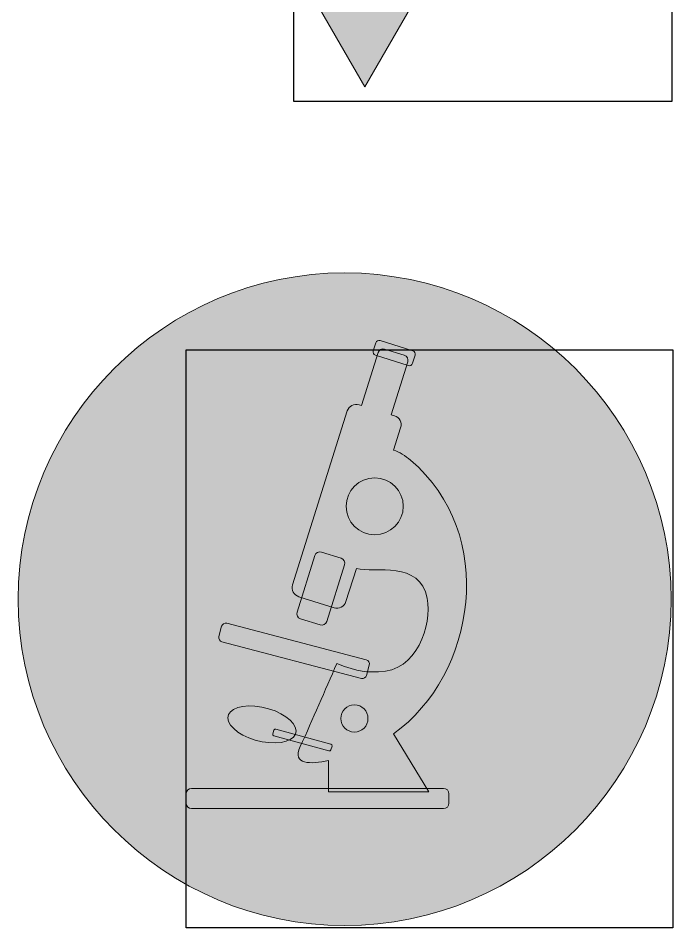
# Model space of a CAD drawing. Header units: inches. Extents: x -507 to 1392, y -754 to 68.
# Drawn here: x 1046.09 to 1073.53, y -156.34 to -118.19 of the extents above; entities that cross this region are included whole.
import ezdxf

# ---------------------------------------------------------------- set-up
doc = ezdxf.new("R2010")
doc.units = ezdxf.units.IN
doc.header["$MEASUREMENT"] = 0
doc.layers.add('back', color=7, linetype='Continuous')
picture_1 = doc.add_image_def('image38.png', size_in_pixel=(66, 167))
picture_2 = doc.add_image_def('image44.png', size_in_pixel=(85, 101))

# ---------------------------------------------------------------- blocks, each defined once
blk = doc.blocks.new('block 106')
at = {"layer": 'back', "true_color": 0xcc3332}
h = blk.add_hatch(color=22, dxfattribs=at)
h.dxf.hatch_style = 2
edge = h.paths.add_edge_path()
edge.add_spline(control_points=[(1060.619, -121.073), (1060.619, -121.073), (1057.15, -115.064), (1057.15, -115.064), (1057.15, -115.064), (1058.065, -115.064), (1058.065, -115.064), (1058.065, -115.064), (1058.065, -90.835), (1058.065, -90.835), (1058.065, -85.459), (1062.423, -81.101), (1067.799, -81.101), (1067.799, -81.101), (1072.952, -81.101), (1072.952, -81.101), (1067.576, -81.101), (1063.218, -85.459), (1063.218, -90.835), (1063.218, -90.835), (1063.218, -115.064), (1063.218, -115.064), (1063.218, -115.064), (1064.087, -115.064), (1064.087, -115.064), (1064.087, -115.064), (1060.619, -121.073), (1060.619, -121.073)], knot_values=[0, 0, 0, 0, 1, 1, 1, 2, 2, 2, 3, 3, 3, 4, 4, 4, 5, 5, 5, 6, 6, 6, 7, 7, 7, 8, 8, 8, 9, 9, 9, 9], degree=3, periodic=1)
at = {"layer": 'back', "lineweight": 0}
blk.add_open_spline([(1060.619, -121.073), (1060.619, -121.073), (1057.15, -115.064), (1057.15, -115.064), (1057.15, -115.064), (1058.065, -115.064), (1058.065, -115.064), (1058.065, -115.064), (1058.065, -90.835), (1058.065, -90.835), (1058.065, -85.459), (1062.423, -81.101), (1067.799, -81.101), (1067.799, -81.101), (1072.952, -81.101), (1072.952, -81.101), (1067.576, -81.101), (1063.218, -85.459), (1063.218, -90.835), (1063.218, -90.835), (1063.218, -115.064), (1063.218, -115.064), (1063.218, -115.064), (1064.087, -115.064), (1064.087, -115.064), (1064.087, -115.064), (1060.619, -121.073), (1060.619, -121.073)], degree=3, knots=[0, 0, 0, 0, 1, 1, 1, 2, 2, 2, 3, 3, 3, 4, 4, 4, 5, 5, 5, 6, 6, 6, 7, 7, 7, 8, 8, 8, 9, 9, 9, 9], dxfattribs=at)
blk = doc.blocks.new('block 105')
at = {"layer": 'back'}
blk.add_blockref('block 106', (0, 0), dxfattribs=at)
image = blk.add_image(picture_1, insert=(1057.65, -121.681), size_in_units=(15.84, 40.08), dxfattribs=at)
blk = doc.blocks.new('block 113')
at = {"layer": 'back', "true_color": 0x000000}
h = blk.add_hatch(color=18, dxfattribs=at)
edge = h.paths.add_edge_path()
edge.add_spline(control_points=[(1061.266, -131.709), (1061.266, -131.709), (1062.634, -132.139), (1062.634, -132.139), (1062.711, -132.163), (1062.754, -132.246), (1062.73, -132.323), (1062.73, -132.323), (1062.622, -132.665), (1062.622, -132.665), (1062.598, -132.742), (1062.516, -132.785), (1062.438, -132.761), (1062.438, -132.761), (1061.071, -132.331), (1061.071, -132.331), (1060.994, -132.306), (1060.951, -132.224), (1060.975, -132.147), (1060.975, -132.147), (1061.082, -131.805), (1061.082, -131.805), (1061.106, -131.728), (1061.189, -131.685), (1061.266, -131.709)], knot_values=[0, 0, 0, 0, 1, 1, 1, 2, 2, 2, 3, 3, 3, 4, 4, 4, 5, 5, 5, 6, 6, 6, 7, 7, 7, 8, 8, 8, 8], degree=3, periodic=1)
h = blk.add_hatch(color=18, dxfattribs=at)
edge = h.paths.add_edge_path()
edge.add_spline(control_points=[(1061.827, -148.202), (1061.827, -148.202), (1063.304, -150.642), (1063.304, -150.642), (1063.304, -150.642), (1059.1, -150.642), (1059.1, -150.642), (1059.1, -150.642), (1059.1, -149.325), (1059.1, -149.325), (1058.361, -149.479), (1057.557, -149.528), (1057.916, -148.742), (1058.449, -147.572), (1058.945, -146.405), (1059.452, -145.255), (1060.357, -145.636), (1060.779, -145.613), (1061.196, -145.61), (1062.82, -145.593), (1063.441, -143.647), (1063.233, -142.522), (1062.934, -140.908), (1061.057, -141.484), (1060.269, -141.269), (1060.269, -141.269), (1059.831, -142.661), (1059.831, -142.661), (1059.765, -142.87), (1059.541, -142.987), (1059.332, -142.921), (1059.332, -142.921), (1057.853, -142.456), (1057.853, -142.456), (1057.644, -142.391), (1057.527, -142.166), (1057.593, -141.958), (1057.593, -141.958), (1059.886, -134.664), (1059.886, -134.664), (1059.951, -134.455), (1060.176, -134.338), (1060.384, -134.404), (1060.384, -134.404), (1060.478, -134.433), (1060.478, -134.433), (1060.478, -134.433), (1061.175, -132.215), (1061.175, -132.215), (1061.212, -132.099), (1061.336, -132.034), (1061.452, -132.07), (1061.452, -132.07), (1062.274, -132.329), (1062.274, -132.329), (1062.391, -132.366), (1062.456, -132.49), (1062.419, -132.606), (1062.419, -132.606), (1061.721, -134.824), (1061.721, -134.824), (1061.721, -134.824), (1061.864, -134.869), (1061.864, -134.869), (1062.073, -134.935), (1062.189, -135.159), (1062.124, -135.368), (1062.124, -135.368), (1061.827, -136.311), (1061.827, -136.311), (1062.063, -136.365), (1062.323, -136.549), (1062.54, -136.732), (1066.189, -139.811), (1065.299, -145.715), (1061.827, -148.202), (1061.827, -148.202), (1061.827, -148.202), (1061.827, -148.202)], knot_values=[0, 0, 0, 0, 1, 1, 1, 2, 2, 2, 3, 3, 3, 4, 4, 4, 5, 5, 5, 6, 6, 6, 7, 7, 7, 8, 8, 8, 9, 9, 9, 10, 10, 10, 11, 11, 11, 12, 12, 12, 13, 13, 13, 14, 14, 14, 15, 15, 15, 16, 16, 16, 17, 17, 17, 18, 18, 18, 19, 19, 19, 20, 20, 20, 21, 21, 21, 22, 22, 22, 23, 23, 23, 24, 24, 24, 25, 25, 25, 26, 26, 26, 26], degree=3, periodic=1)
edge = h.paths.add_edge_path()
edge.add_spline(control_points=[(1061.035, -139.861), (1061.694, -139.861), (1062.233, -139.323), (1062.233, -138.664), (1062.233, -138.004), (1061.694, -137.466), (1061.035, -137.466), (1060.375, -137.466), (1059.837, -138.004), (1059.837, -138.664), (1059.837, -139.323), (1060.375, -139.861), (1061.035, -139.861), (1061.035, -139.861), (1061.035, -139.861), (1061.035, -139.861)], knot_values=[0, 0, 0, 0, 1, 1, 1, 2, 2, 2, 3, 3, 3, 4, 4, 4, 5, 5, 5, 5], degree=3, periodic=1)
edge = h.paths.add_edge_path()
edge.add_spline(control_points=[(1060.184, -148.132), (1060.499, -148.132), (1060.755, -147.876), (1060.755, -147.562), (1060.755, -147.248), (1060.499, -146.992), (1060.184, -146.992), (1059.87, -146.992), (1059.614, -147.248), (1059.614, -147.562), (1059.614, -147.876), (1059.87, -148.132), (1060.184, -148.132)], knot_values=[0, 0, 0, 0, 1, 1, 1, 2, 2, 2, 3, 3, 3, 4, 4, 4, 4], degree=3, periodic=1)
h = blk.add_hatch(color=18, dxfattribs=at)
edge = h.paths.add_edge_path()
edge.add_spline(control_points=[(1058.803, -140.582), (1058.803, -140.582), (1059.625, -140.84), (1059.625, -140.84), (1059.741, -140.877), (1059.806, -141.001), (1059.77, -141.117), (1059.77, -141.117), (1059.023, -143.494), (1059.023, -143.494), (1058.986, -143.609), (1058.862, -143.675), (1058.746, -143.638), (1058.746, -143.638), (1057.924, -143.38), (1057.924, -143.38), (1057.807, -143.343), (1057.743, -143.219), (1057.779, -143.103), (1057.779, -143.103), (1058.526, -140.726), (1058.526, -140.726), (1058.562, -140.61), (1058.687, -140.545), (1058.803, -140.582)], knot_values=[0, 0, 0, 0, 1, 1, 1, 2, 2, 2, 3, 3, 3, 4, 4, 4, 5, 5, 5, 6, 6, 6, 7, 7, 7, 8, 8, 8, 8], degree=3, periodic=1)
h = blk.add_hatch(color=18, dxfattribs=at)
edge = h.paths.add_edge_path()
edge.add_spline(control_points=[(1054.835, -143.57), (1054.835, -143.57), (1060.684, -145.106), (1060.684, -145.106), (1060.778, -145.131), (1060.835, -145.229), (1060.81, -145.323), (1060.81, -145.323), (1060.697, -145.753), (1060.697, -145.753), (1060.672, -145.848), (1060.575, -145.905), (1060.48, -145.88), (1060.48, -145.88), (1054.631, -144.344), (1054.631, -144.344), (1054.537, -144.319), (1054.48, -144.221), (1054.505, -144.127), (1054.505, -144.127), (1054.618, -143.697), (1054.618, -143.697), (1054.643, -143.602), (1054.74, -143.545), (1054.835, -143.57)], knot_values=[0, 0, 0, 0, 1, 1, 1, 2, 2, 2, 3, 3, 3, 4, 4, 4, 5, 5, 5, 6, 6, 6, 7, 7, 7, 8, 8, 8, 8], degree=3, periodic=1)
h = blk.add_hatch(color=18, dxfattribs=at)
edge = h.paths.add_edge_path()
edge.add_spline(control_points=[(1056.302, -147.086), (1057.092, -147.235), (1057.734, -147.682), (1057.737, -148.082), (1057.74, -148.482), (1057.102, -148.685), (1056.313, -148.535), (1055.523, -148.384), (1054.881, -147.938), (1054.878, -147.538), (1054.875, -147.138), (1055.513, -146.935), (1056.302, -147.086)], knot_values=[0, 0, 0, 0, 1, 1, 1, 2, 2, 2, 3, 3, 3, 4, 4, 4, 4], degree=3, periodic=1)
h = blk.add_hatch(color=18, dxfattribs=at)
edge = h.paths.add_edge_path()
edge.add_spline(control_points=[(1056.892, -148.005), (1056.892, -148.005), (1059.203, -148.642), (1059.203, -148.642), (1059.237, -148.652), (1059.257, -148.688), (1059.246, -148.722), (1059.246, -148.722), (1059.196, -148.878), (1059.196, -148.878), (1059.185, -148.912), (1059.148, -148.933), (1059.113, -148.923), (1059.113, -148.923), (1056.803, -148.286), (1056.803, -148.286), (1056.768, -148.277), (1056.749, -148.241), (1056.76, -148.206), (1056.76, -148.206), (1056.81, -148.05), (1056.81, -148.05), (1056.821, -148.016), (1056.858, -147.996), (1056.892, -148.005)], knot_values=[0, 0, 0, 0, 1, 1, 1, 2, 2, 2, 3, 3, 3, 4, 4, 4, 5, 5, 5, 6, 6, 6, 7, 7, 7, 8, 8, 8, 8], degree=3, periodic=1)
h = blk.add_hatch(color=18, dxfattribs=at)
edge = h.paths.add_edge_path()
edge.add_spline(control_points=[(1053.361, -150.495), (1053.361, -150.495), (1063.921, -150.495), (1063.921, -150.495), (1064.047, -150.495), (1064.149, -150.597), (1064.149, -150.723), (1064.149, -150.723), (1064.149, -151.114), (1064.149, -151.114), (1064.149, -151.24), (1064.047, -151.342), (1063.921, -151.342), (1063.921, -151.342), (1053.361, -151.342), (1053.361, -151.342), (1053.236, -151.342), (1053.133, -151.24), (1053.133, -151.114), (1053.133, -151.114), (1053.133, -150.723), (1053.133, -150.723), (1053.133, -150.597), (1053.236, -150.495), (1053.361, -150.495)], knot_values=[0, 0, 0, 0, 1, 1, 1, 2, 2, 2, 3, 3, 3, 4, 4, 4, 5, 5, 5, 6, 6, 6, 7, 7, 7, 8, 8, 8, 8], degree=3, periodic=1)
at = {"layer": 'back', "lineweight": 0}
for points, knots in [([(1061.266, -131.709), (1061.266, -131.709), (1062.634, -132.139), (1062.634, -132.139), (1062.711, -132.163), (1062.754, -132.246), (1062.73, -132.323), (1062.73, -132.323), (1062.622, -132.665), (1062.622, -132.665), (1062.598, -132.742), (1062.516, -132.785), (1062.438, -132.761), (1062.438, -132.761), (1061.071, -132.331), (1061.071, -132.331), (1060.994, -132.306), (1060.951, -132.224), (1060.975, -132.147), (1060.975, -132.147), (1061.082, -131.805), (1061.082, -131.805), (1061.106, -131.728), (1061.189, -131.685), (1061.266, -131.709)], [0, 0, 0, 0, 1, 1, 1, 2, 2, 2, 3, 3, 3, 4, 4, 4, 5, 5, 5, 6, 6, 6, 7, 7, 7, 8, 8, 8, 8]), ([(1061.827, -148.202), (1061.827, -148.202), (1063.304, -150.642), (1063.304, -150.642), (1063.304, -150.642), (1059.1, -150.642), (1059.1, -150.642), (1059.1, -150.642), (1059.1, -149.325), (1059.1, -149.325), (1058.361, -149.479), (1057.557, -149.528), (1057.916, -148.742), (1058.449, -147.572), (1058.945, -146.405), (1059.452, -145.255), (1060.357, -145.636), (1060.779, -145.613), (1061.196, -145.61), (1062.82, -145.593), (1063.441, -143.647), (1063.233, -142.522), (1062.934, -140.908), (1061.057, -141.484), (1060.269, -141.269), (1060.269, -141.269), (1059.831, -142.661), (1059.831, -142.661), (1059.765, -142.87), (1059.541, -142.987), (1059.332, -142.921), (1059.332, -142.921), (1057.853, -142.456), (1057.853, -142.456), (1057.644, -142.391), (1057.527, -142.166), (1057.593, -141.958), (1057.593, -141.958), (1059.886, -134.664), (1059.886, -134.664), (1059.951, -134.455), (1060.176, -134.338), (1060.384, -134.404), (1060.384, -134.404), (1060.478, -134.433), (1060.478, -134.433), (1060.478, -134.433), (1061.175, -132.215), (1061.175, -132.215), (1061.212, -132.099), (1061.336, -132.034), (1061.452, -132.07), (1061.452, -132.07), (1062.274, -132.329), (1062.274, -132.329), (1062.391, -132.366), (1062.456, -132.49), (1062.419, -132.606), (1062.419, -132.606), (1061.721, -134.824), (1061.721, -134.824), (1061.721, -134.824), (1061.864, -134.869), (1061.864, -134.869), (1062.073, -134.935), (1062.189, -135.159), (1062.124, -135.368), (1062.124, -135.368), (1061.827, -136.311), (1061.827, -136.311), (1062.063, -136.365), (1062.323, -136.549), (1062.54, -136.732), (1066.189, -139.811), (1065.299, -145.715), (1061.827, -148.202), (1061.827, -148.202), (1061.827, -148.202), (1061.827, -148.202)], [0, 0, 0, 0, 1, 1, 1, 2, 2, 2, 3, 3, 3, 4, 4, 4, 5, 5, 5, 6, 6, 6, 7, 7, 7, 8, 8, 8, 9, 9, 9, 10, 10, 10, 11, 11, 11, 12, 12, 12, 13, 13, 13, 14, 14, 14, 15, 15, 15, 16, 16, 16, 17, 17, 17, 18, 18, 18, 19, 19, 19, 20, 20, 20, 21, 21, 21, 22, 22, 22, 23, 23, 23, 24, 24, 24, 25, 25, 25, 26, 26, 26, 26]), ([(1061.035, -139.861), (1061.694, -139.861), (1062.233, -139.323), (1062.233, -138.664), (1062.233, -138.004), (1061.694, -137.466), (1061.035, -137.466), (1060.375, -137.466), (1059.837, -138.004), (1059.837, -138.664), (1059.837, -139.323), (1060.375, -139.861), (1061.035, -139.861), (1061.035, -139.861), (1061.035, -139.861), (1061.035, -139.861)], [0, 0, 0, 0, 1, 1, 1, 2, 2, 2, 3, 3, 3, 4, 4, 4, 5, 5, 5, 5]), ([(1058.803, -140.582), (1058.803, -140.582), (1059.625, -140.84), (1059.625, -140.84), (1059.741, -140.877), (1059.806, -141.001), (1059.77, -141.117), (1059.77, -141.117), (1059.023, -143.494), (1059.023, -143.494), (1058.986, -143.609), (1058.862, -143.675), (1058.746, -143.638), (1058.746, -143.638), (1057.924, -143.38), (1057.924, -143.38), (1057.807, -143.343), (1057.743, -143.219), (1057.779, -143.103), (1057.779, -143.103), (1058.526, -140.726), (1058.526, -140.726), (1058.562, -140.61), (1058.687, -140.545), (1058.803, -140.582)], [0, 0, 0, 0, 1, 1, 1, 2, 2, 2, 3, 3, 3, 4, 4, 4, 5, 5, 5, 6, 6, 6, 7, 7, 7, 8, 8, 8, 8]), ([(1054.835, -143.57), (1054.835, -143.57), (1060.684, -145.106), (1060.684, -145.106), (1060.778, -145.131), (1060.835, -145.229), (1060.81, -145.323), (1060.81, -145.323), (1060.697, -145.753), (1060.697, -145.753), (1060.672, -145.848), (1060.575, -145.905), (1060.48, -145.88), (1060.48, -145.88), (1054.631, -144.344), (1054.631, -144.344), (1054.537, -144.319), (1054.48, -144.221), (1054.505, -144.127), (1054.505, -144.127), (1054.618, -143.697), (1054.618, -143.697), (1054.643, -143.602), (1054.74, -143.545), (1054.835, -143.57)], [0, 0, 0, 0, 1, 1, 1, 2, 2, 2, 3, 3, 3, 4, 4, 4, 5, 5, 5, 6, 6, 6, 7, 7, 7, 8, 8, 8, 8]), ([(1056.302, -147.086), (1057.092, -147.235), (1057.734, -147.682), (1057.737, -148.082), (1057.74, -148.482), (1057.102, -148.685), (1056.313, -148.535), (1055.523, -148.384), (1054.881, -147.938), (1054.878, -147.538), (1054.875, -147.138), (1055.513, -146.935), (1056.302, -147.086)], [0, 0, 0, 0, 1, 1, 1, 2, 2, 2, 3, 3, 3, 4, 4, 4, 4]), ([(1060.184, -148.132), (1060.499, -148.132), (1060.755, -147.876), (1060.755, -147.562), (1060.755, -147.248), (1060.499, -146.992), (1060.184, -146.992), (1059.87, -146.992), (1059.614, -147.248), (1059.614, -147.562), (1059.614, -147.876), (1059.87, -148.132), (1060.184, -148.132)], [0, 0, 0, 0, 1, 1, 1, 2, 2, 2, 3, 3, 3, 4, 4, 4, 4]), ([(1056.892, -148.005), (1056.892, -148.005), (1059.203, -148.642), (1059.203, -148.642), (1059.237, -148.652), (1059.257, -148.688), (1059.246, -148.722), (1059.246, -148.722), (1059.196, -148.878), (1059.196, -148.878), (1059.185, -148.912), (1059.148, -148.933), (1059.113, -148.923), (1059.113, -148.923), (1056.803, -148.286), (1056.803, -148.286), (1056.768, -148.277), (1056.749, -148.241), (1056.76, -148.206), (1056.76, -148.206), (1056.81, -148.05), (1056.81, -148.05), (1056.821, -148.016), (1056.858, -147.996), (1056.892, -148.005)], [0, 0, 0, 0, 1, 1, 1, 2, 2, 2, 3, 3, 3, 4, 4, 4, 5, 5, 5, 6, 6, 6, 7, 7, 7, 8, 8, 8, 8]), ([(1053.361, -150.495), (1053.361, -150.495), (1063.921, -150.495), (1063.921, -150.495), (1064.047, -150.495), (1064.149, -150.597), (1064.149, -150.723), (1064.149, -150.723), (1064.149, -151.114), (1064.149, -151.114), (1064.149, -151.24), (1064.047, -151.342), (1063.921, -151.342), (1063.921, -151.342), (1053.361, -151.342), (1053.361, -151.342), (1053.236, -151.342), (1053.133, -151.24), (1053.133, -151.114), (1053.133, -151.114), (1053.133, -150.723), (1053.133, -150.723), (1053.133, -150.597), (1053.236, -150.495), (1053.361, -150.495)], [0, 0, 0, 0, 1, 1, 1, 2, 2, 2, 3, 3, 3, 4, 4, 4, 5, 5, 5, 6, 6, 6, 7, 7, 7, 8, 8, 8, 8])]:
    blk.add_open_spline(points, degree=3, knots=knots, dxfattribs=at)
blk = doc.blocks.new('block 112')
at = {"layer": 'back', "true_color": 0x545554}
h = blk.add_hatch(color=251, dxfattribs=at)
edge = h.paths.add_edge_path()
edge.add_spline(control_points=[(1059.778, -156.248), (1067.316, -156.248), (1073.465, -150.099), (1073.465, -142.561), (1073.465, -135.022), (1067.316, -128.874), (1059.778, -128.874), (1052.239, -128.874), (1046.09, -135.022), (1046.09, -142.561), (1046.09, -150.099), (1052.239, -156.248), (1059.778, -156.248)], knot_values=[0, 0, 0, 0, 1, 1, 1, 2, 2, 2, 3, 3, 3, 4, 4, 4, 4], degree=3, periodic=1)
at = {"layer": 'back', "lineweight": 0}
blk.add_open_spline([(1059.778, -156.248), (1067.316, -156.248), (1073.465, -150.099), (1073.465, -142.561), (1073.465, -135.022), (1067.316, -128.874), (1059.778, -128.874), (1052.239, -128.874), (1046.09, -135.022), (1046.09, -142.561), (1046.09, -150.099), (1052.239, -156.248), (1059.778, -156.248)], degree=3, knots=[0, 0, 0, 0, 1, 1, 1, 2, 2, 2, 3, 3, 3, 4, 4, 4, 4], dxfattribs=at)
at = {"layer": 'back'}
blk.add_blockref('block 113', (0, 0), dxfattribs=at)
image = blk.add_image(picture_2, insert=(1053.133, -156.342), size_in_units=(20.4, 24.24), dxfattribs=at)
blk = doc.blocks.new('block 98')
at = {"layer": 'back'}
for name in ['block 105', 'block 112']:
    blk.add_blockref(name, (0, 0), dxfattribs=at)

msp = doc.modelspace()

# ---------------------------------------------------------------- block references
at = {"layer": 'back'}
msp.add_blockref('block 98', (0, 0), dxfattribs=at)

doc.saveas('drawing.dxf')
